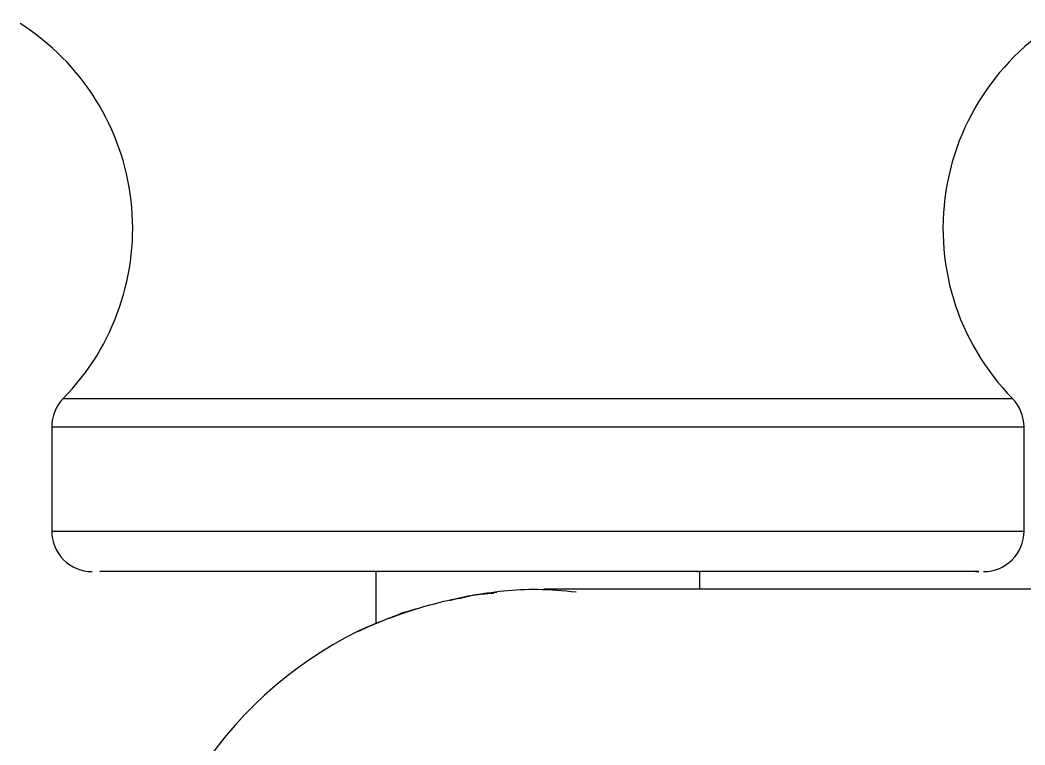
# Model space of a CAD drawing. Header units: inches. Extents: x 24920 to 61775, y 10942 to 38819.
# Drawn here: x 58774.79 to 58787.19, y 31327.42 to 31336.37 of the extents above; entities that cross this region are included whole.
import ezdxf

# ---------------------------------------------------------------- set-up
doc = ezdxf.new("R2010")
doc.units = ezdxf.units.IN
doc.header["$MEASUREMENT"] = 0
doc.layers.add('FF-FIXT', color=2, linetype='Continuous')

# ---------------------------------------------------------------- blocks, each defined once
blk = doc.blocks.new('sgg')
at = {"layer": 'FF-FIXT', "color": 8, "ltscale": 3}
for p, q in [((58775.326, 31156.196), (58787.041, 31156.196)), ((58775.183, 31155.846), (58775.184, 31154.56)), ((58775.183, 31155.846), (58787.183, 31155.846)), ((58787.184, 31154.56), (58787.183, 31155.846)), ((58775.184, 31154.56), (58787.184, 31154.56)), ((58779.184, 31154.06), (58779.183, 31154.06)), ((58779.184, 31154.06), (58779.184, 31153.429)), ((58783.184, 31154.06), (58783.184, 31154.06)), ((58783.184, 31153.842), (58783.184, 31154.06)), ((58781.184, 31153.841), (58781.184, 31153.842)), ((58808.681, 31153.839), (58781.255, 31153.842)), ((58778.961, 31153.321), (58778.962, 31153.321)), ((58778.99, 31153.34), (58778.995, 31153.337))]:
    blk.add_line(p, q, dxfattribs=at)
for centre, radius, start, end in [((58789.183, 31158.296), 3, 114.2356, 224.4165), ((58773.183, 31158.296), 3, 315.5859, 57.5466), ((58775.683, 31155.846), 0.5, 135.5859, 180.0012), ((58786.683, 31155.846), 0.5, 0.0012, 44.4165), ((58775.684, 31154.56), 0.5, 180.0012, 270.0012), ((58786.684, 31154.56), 0.5, 270.0012, 0.0012), ((58781.184, 31148.842), 5, 116.36, 180.0012)]:
    blk.add_arc(centre, radius, start, end, dxfattribs=at)
for points, knots in [([(58784.456, 31154.06), (58783.829, 31154.06), (58782.573, 31154.06), (58780.347, 31154.06), (58778.274, 31154.06), (58776.67, 31154.06), (58775.757, 31154.06), (58775.776, 31154.06), (58775.783, 31154.06)], [0, 0, 0, 0, 0.177817, 0.355633, 0.533449, 0.711265, 0.889081, 1, 1, 1, 1]), ([(58779.576, 31154.06), (58779.435, 31154.06), (58779.205, 31154.06), (58779.216, 31154.06), (58779.22, 31154.06)], [0, 0, 0, 0, 0.616244, 1, 1, 1, 1]), ([(58783.147, 31154.06), (58783.157, 31154.06), (58783.191, 31154.06), (58782.931, 31154.06), (58782.407, 31154.06), (58781.682, 31154.06), (58780.949, 31154.06), (58780.537, 31154.06), (58780.366, 31154.06)], [0, 0, 0, 0, 0.074154, 0.270679, 0.467206, 0.663733, 0.860257, 1, 1, 1, 1]), ([(58786.584, 31154.06), (58786.61, 31154.06), (58786.702, 31154.06), (58786.014, 31154.06), (58784.975, 31154.06), (58784.456, 31154.06)], [0, 0, 0, 0, 0.1583265, 0.5791631, 1, 1, 1, 1]), ([(58778.961, 31153.321), (58778.97, 31153.325), (58778.989, 31153.334), (58779.136, 31153.4), (58779.353, 31153.488), (58779.731, 31153.622), (58780.334, 31153.776), (58781.065, 31153.866), (58781.496, 31153.824), (58781.654, 31153.809)], [0, 0, 0, 0, 0.1094331, 0.21878, 0.3282409, 0.4376784, 0.6556255, 0.8735437, 1, 1, 1, 1]), ([(58780.641, 31153.79), (58780.542, 31153.783), (58780.339, 31153.77), (58780.175, 31153.722), (58780.091, 31153.698)], [0, 0, 0, 0, 0.483976, 1, 1, 1, 1]), ([(58780.207, 31153.726), (58780.273, 31153.743), (58780.412, 31153.778), (58780.585, 31153.797), (58780.676, 31153.806)], [0, 0, 0, 0, 0.478699, 1, 1, 1, 1]), ([(58779.684, 31153.597), (58779.671, 31153.594), (58779.539, 31153.562), (58779.359, 31153.487), (58779.134, 31153.4), (58778.989, 31153.334), (58778.971, 31153.326), (58778.961, 31153.321)], [0, 0, 0, 0, 0.025816, 0.269086, 0.513508, 0.756128, 1, 1, 1, 1]), ([(58779.002, 31153.34), (58779.004, 31153.341), (58779.01, 31153.344), (58779.038, 31153.356), (58779.059, 31153.365)], [0, 0, 0, 0, 0.2909404, 1, 1, 1, 1])]:
    blk.add_open_spline(points, degree=3, knots=knots, dxfattribs=at)

msp = doc.modelspace()

# ---------------------------------------------------------------- block references
msp.add_blockref('sgg', (0, 175.5))

doc.saveas('drawing.dxf')
